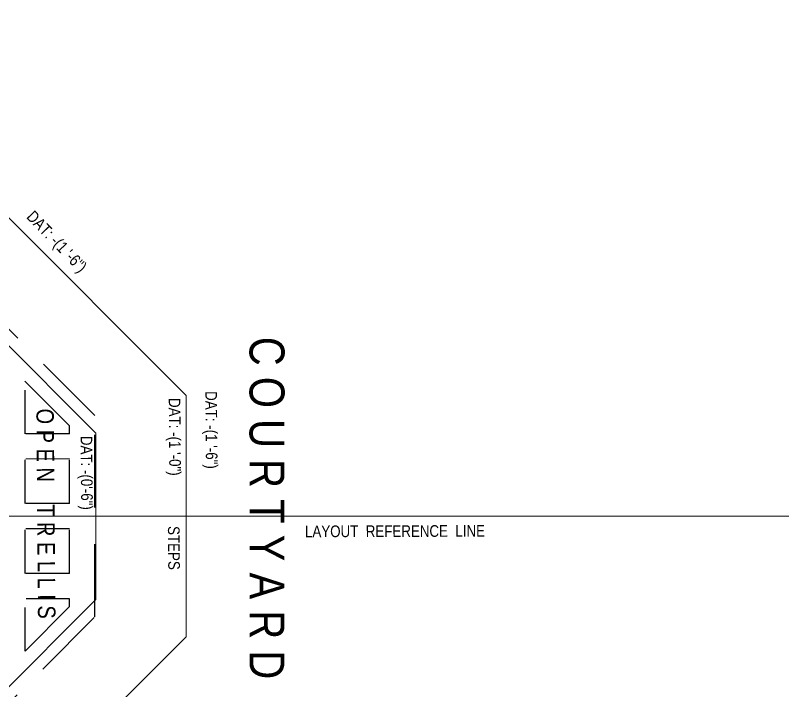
# Model space of a CAD drawing. Header units: inches. Extents: x -10188 to 9179, y -281 to 6710.
# Drawn here: x 3188.8 to 3584.3, y 1947.5 to 2295.4 of the extents above; entities that cross this region are included whole.
import ezdxf

# ---------------------------------------------------------------- set-up
doc = ezdxf.new("R2010")
doc.units = ezdxf.units.IN
doc.header["$MEASUREMENT"] = 0
doc.linetypes.add('HIDDEN', pattern=[0.375, 0.25, -0.125])
for name, color, linetype, lineweight in [('CONCRETE', 7, 'Continuous', 20), ('DOORS', 7, 'Continuous', 30), ('ROOFLINE', 7, 'HIDDEN', 30)]:
    doc.layers.add(name, color=color, linetype=linetype, lineweight=lineweight)
doc.layers.add('SOUTH_ELEVATION', color=7, linetype='Continuous')
doc.layers.add('TEXT', color=250, linetype='Continuous')
doc.styles.add('ARCHENTLTD', font='technical.ttf', dxfattribs={"height": 0.1875})

msp = doc.modelspace()

# ---------------------------------------------------------------- linework, layer by layer
at = {"layer": 'CONCRETE', "ltscale": 75}
for p, q in [((3276.8, 2099.61), (3081.01, 2295.45)), ((3230.3, 2080.26), (3061.77, 2248.83)), ((3102.53, 1866.66), (3230.29, 1994.53)), ((3121.82, 1820.18), (3276.79, 1975.28))]:
    msp.add_line(p, q, dxfattribs=at)
at = {"layer": 'DOORS', "lineweight": 20, "ltscale": 75}
for p, q in [((3276.8, 2099.61), (3276.79, 1975.28)), ((3230.3, 2080.26), (3230.29, 1994.53))]:
    msp.add_line(p, q, dxfattribs=at)
at = {"layer": 'ROOFLINE', "linetype": 'HIDDEN', "ltscale": 150}
for p, q in [((3229.76, 2089.28), (3101, 2218.07)), ((3216.72, 2083.93), (3193.75, 2106.91)), ((3229.81, 1985.57), (3229.76, 2089.28)), ((3193.82, 1967.93), (3216.77, 1990.9)), ((3123.39, 1879.04), (3229.82, 1985.57)), ((3123.39, 1879.05), (3229.81, 1985.56))]:
    msp.add_line(p, q, dxfattribs=at)
at = {"layer": 'ROOFLINE', "ltscale": 90}
for p, q in [((3193.77, 2079.87), (3193.75, 2106.91)), ((3216.73, 2079.88), (3216.72, 2083.93)), ((3216.73, 2079.88), (3193.77, 2079.87)), ((3216.73, 2066.88), (3193.77, 2066.87)), ((3193.78, 2043.88), (3193.77, 2066.87)), ((3216.74, 2043.88), (3216.73, 2066.88)), ((3216.74, 2043.88), (3193.78, 2043.88)), ((3193.8, 2007.87), (3193.79, 2030.88)), ((3216.75, 2030.88), (3193.79, 2030.88)), ((3216.76, 2007.88), (3216.75, 2030.88)), ((3216.76, 2007.88), (3193.8, 2007.87)), ((3216.77, 1994.88), (3193.81, 1994.87)), ((3193.82, 1967.93), (3193.81, 1994.87)), ((3216.77, 1990.9), (3216.77, 1994.88))]:
    msp.add_line(p, q, dxfattribs=at)
at = {"layer": 'SOUTH_ELEVATION', "color": 6, "lineweight": 9, "ltscale": 25}
msp.add_line((-2038.39, 2037.34), (9178.82, 2037.34), dxfattribs=at)

# ---------------------------------------------------------------- texts
at = {"layer": 'DOORS', "color": 7, "linetype": 'Continuous', "lineweight": 30, "ltscale": 1.5, "insert": (3338.08, 2032.58), "char_height": 6, "attachment_point": 1, "rotation": 0.1724, "style": 'ARCHENTLTD'}
msp.add_mtext('LAYOUT  REFERENCE  LINE\\P{\\H1.999x;  }', dxfattribs=at)
at = {"layer": 'TEXT', "linetype": 'Continuous', "width": 271, "style": 'ARCHENTLTD'}
for s, insert, char_height, attachment_point, rotation in [('DAT: -(1 \'-6")', (3226.26, 2166.61), 6, 3, 313.9366), ('   \\P   C O U R T Y A R D', (3357.52, 2147.03), 18, 1, 270), ('DAT: -(1 \'-6")', (3292.71, 2101.87), 6, 1, 270.4625), ('DAT: -(1 \'-0")', (3273.85, 2098.33), 6, 1, 270.4625), ('O P E N    T R E L L I S', (3208.59, 2092.91), 9, 1, 270.4625), ('DAT: -(0\'-6")', (3228.42, 2078.82), 6, 1, 270.4625), ('STEPS', (3273.43, 2032.34), 6, 1, 270.4625)]:
    msp.add_mtext(s, dxfattribs=dict(at, insert=insert, char_height=char_height, attachment_point=attachment_point, rotation=rotation))

doc.saveas('drawing.dxf')
